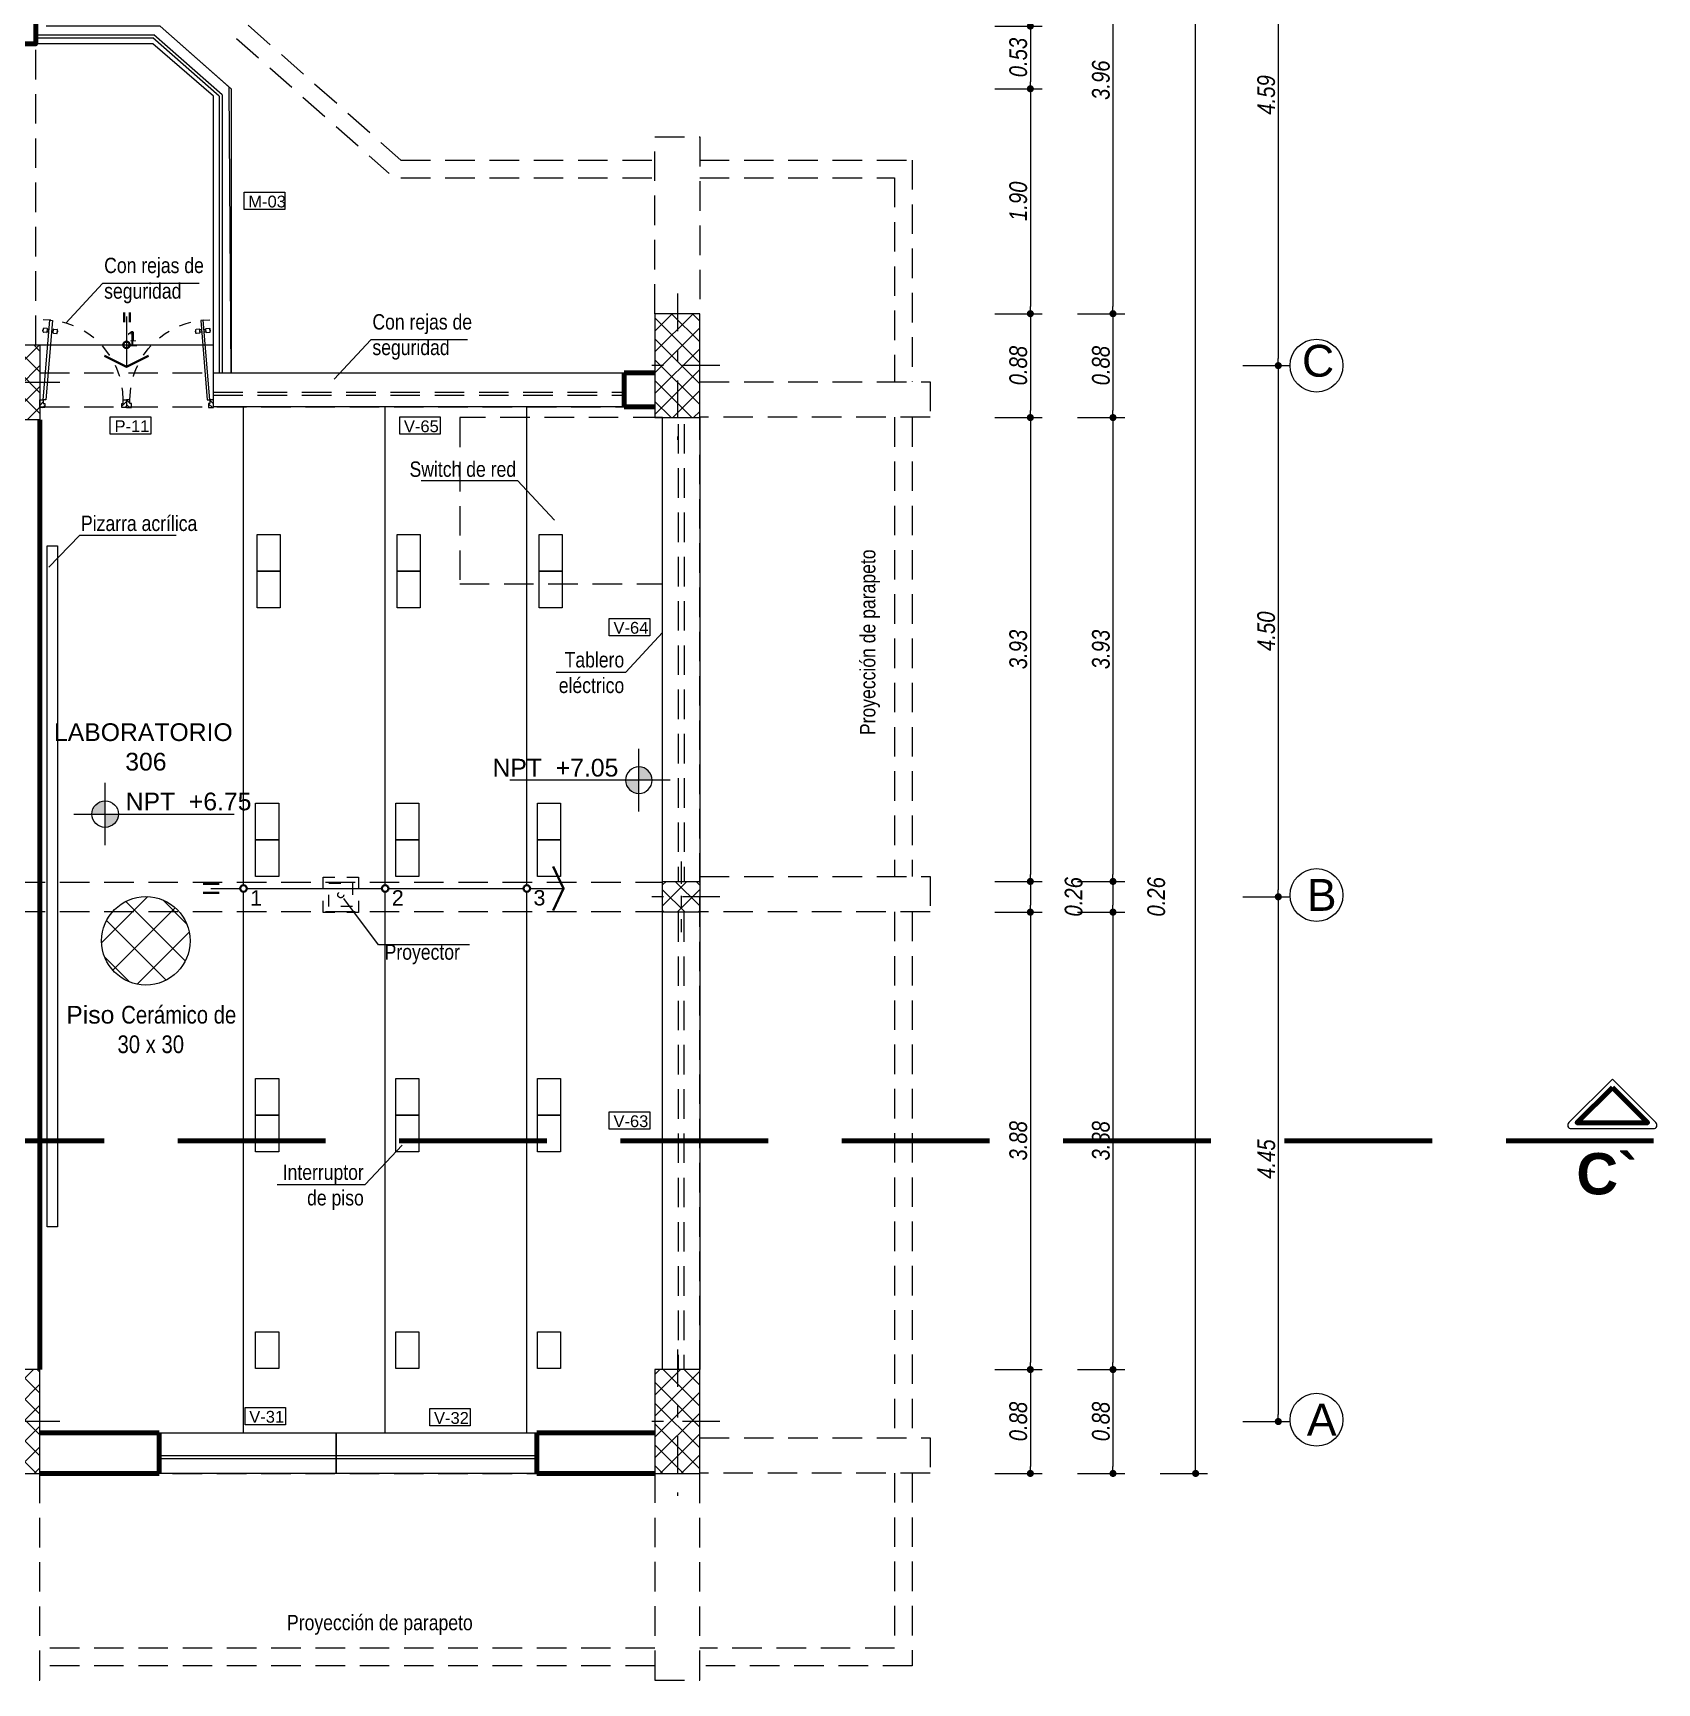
# Model space of a CAD drawing. Header units: inches. Extents: x 140 to 978, y -82 to 38.
# Drawn here: x 801.84 to 815.59, y -13.28 to 0.7 of the extents above; entities that cross this region are included whole.
import ezdxf

# ---------------------------------------------------------------- set-up
doc = ezdxf.new("R2010")
doc.units = ezdxf.units.IN
doc.header["$MEASUREMENT"] = 0
for name, pattern in [('DASHDOT2', [12.7, 6.35, -3.175, 0, -3.175]), ('DASHED', [0.75, 0.5, -0.25]), ('DASHED2', [0.375, 0.25, -0.125])]:
    doc.linetypes.add(name, pattern=pattern)
doc.layers.get('0').update_dxf_attribs({"lineweight": 0})
for name, color, linetype, lineweight in [('UNSAAC CUBIERTAS', 22, 'Continuous', 0), ('UNSAAC-COLUMNA', 24, 'Continuous', 0), ('UNSAAC-CORTE ESTRUCTURA', 7, 'Continuous', 70), ('UNSAAC-CORTE MURO', 42, 'Continuous', 35), ('UNSAAC-COTA', 48, 'Continuous', 0), ('UNSAAC-EJE COLUMNA', 22, 'DASHDOT2', 0), ('UNSAAC-FACHADA(2DO PLANO)', 7, 'Continuous', 30), ('UNSAAC-LINEA DE CORTE', 7, 'Continuous', 70), ('UNSAAC-LLAMADOS', 88, 'Continuous', 0), ('UNSAAC-MUEBLE', 254, 'Continuous', 0), ('UNSAAC-MURETE', 146, 'Continuous', 20), ('UNSAAC-MUROS', 7, 'Continuous', 70), ('UNSAAC-PISOS', 253, 'Continuous', 0), ('UNSAAC-PROYECCIONES', 38, 'DASHED2', 0), ('UNSAAC-TEXTOS', 250, 'Continuous', 0), ('UNSAAC-TEXTURAS', 250, 'Continuous', 0), ('UNSAAC-VANOS', 24, 'Continuous', 0)]:
    doc.layers.add(name, color=color, linetype=linetype, lineweight=lineweight)
doc.styles.add('5mm', font='GOTHIC.TTF', dxfattribs={"height": 5})
doc.styles.add('narrow', font='')
doc.styles.get("Standard").update_dxf_attribs({"font": 'arial.ttf'})
doc.styles.get('narrow').set_extended_font_data('Arial Narrow', italic=True)
doc.dimstyles.new('1EN75', dxfattribs={"dimtxt": 0.15, "dimasz": 0.06, "dimexe": 0.1, "dimexo": 0.15, "dimgap": 0.025, "dimtad": 1, "dimzin": 1, "dimdsep": 46, "dimtxsty": 'narrow', "dimblk": 'DOT', "dimcen": 0.1, "dimclrd": 256, "dimclre": 256, "dimclrt": 256, "dimaunit": 1, "dimadec": 3, "dimazin": 0, "dimtfac": 1, "dimtmove": 2, "dimatfit": 3, "dimldrblk": 'ARCHTICK', "dimfxl": 0.3, "dimfxlon": 1, "dimtolj": 1, "dimtzin": 0, "dimlwd": 0, "dimlwe": 0, "dimarcsym": 0})

# ---------------------------------------------------------------- blocks, each defined once
blk = doc.blocks.new('c')
at = {"layer": 'UNSAAC-TEXTURAS'}
h = blk.add_hatch(dxfattribs=at)
h.set_pattern_fill('ANSI37', color=256)
h.set_pattern_definition([(45, (-855.58834, -178.38853), (-0.088388348, 0.088388348), []), (135, (-855.58834, -178.38853), (-0.088388348, -0.088388348), [])])
h.paths.add_polyline_path([(0.19, 0.635), (0, 0.635), (0, 0.316), (0.19, 0.316)])
h.paths.add_polyline_path([(0.19, 0.316), (0.38, 0.316), (0.38, 0.635), (0.19, 0.635)])
h.paths.add_polyline_path([(0.19, 0), (0.38, 0), (0.38, 0.316), (0.19, 0.316)])
h.paths.add_polyline_path([(0.19, 0.316), (0, 0.316), (0, 0), (0.19, 0)])
at = {"layer": 'UNSAAC-COLUMNA'}
blk.add_lwpolyline([(0, 0), (0, 0.635), (0.38, 0.635), (0.38, 0)], dxfattribs=at)
blk.add_lwpolyline([(0, 0.635), (0.38, 0.635), (0.38, 0), (0, 0)], close=True, dxfattribs=at)
at = {"layer": 'UNSAAC-EJE COLUMNA', "ltscale": 0.05}
for p, q in [((0.19, -0.172), (0.19, 0.805)), ((0.55, 0.316), (-0.17, 0.316))]:
    blk.add_line(p, q, dxfattribs=at)
blk = doc.blocks.new('cs1')
at = {"layer": 'UNSAAC-TEXTURAS'}
h = blk.add_hatch(dxfattribs=at)
h.set_pattern_fill('ANSI37', color=256)
h.paths.add_polyline_path([(850.008, 169.826), (850.198, 169.826), (850.198, 170.266), (850.008, 170.266)])
h.paths.add_polyline_path([(850.198, 169.826), (850.388, 169.826), (850.388, 170.266), (850.198, 170.266)])
h.paths.add_polyline_path([(850.388, 169.826), (850.198, 169.826), (850.198, 169.386), (850.388, 169.386)])
h.paths.add_polyline_path([(850.198, 169.826), (850.008, 169.826), (850.008, 169.386), (850.198, 169.386)])
at = {"layer": 'UNSAAC-COLUMNA'}
blk.add_lwpolyline([(850.388, 169.386), (850.388, 170.266), (850.008, 170.266), (850.008, 169.386)], close=True, dxfattribs=at)
at = {"layer": 'UNSAAC-EJE COLUMNA', "ltscale": 0.05}
for p, q in [((850.198, 170.436), (850.198, 169.196)), ((850.558, 169.826), (849.828, 169.826))]:
    blk.add_line(p, q, dxfattribs=at)
blk = doc.blocks.new('A$C38507331')
at = {"layer": 'UNSAAC-TEXTURAS'}
h = blk.add_hatch(dxfattribs=at)
h.set_pattern_fill('ANSI37', color=256)
h.set_pattern_definition([(45, (-876.4693, -168.6399), (-0.088388348, 0.088388348), []), (135, (-876.4693, -168.6399), (-0.088388348, -0.088388348), [])])
h.paths.add_polyline_path([(7.292, 5.631), (7.292, 5.761), (7.134, 5.761), (7.134, 5.631)])
h.paths.add_polyline_path([(7.449, 5.631), (7.449, 5.761), (7.292, 5.761), (7.292, 5.631)])
h.paths.add_polyline_path([(7.292, 5.631), (7.292, 5.501), (7.449, 5.501), (7.449, 5.631)])
h.paths.add_polyline_path([(7.134, 5.501), (7.292, 5.501), (7.292, 5.631), (7.134, 5.631)])
at = {"layer": 'UNSAAC-COLUMNA'}
blk.add_lwpolyline([(7.449, 5.501), (7.134, 5.501), (7.134, 5.761), (7.449, 5.761)], close=True, dxfattribs=at)
blk.add_lwpolyline([(7.449, 5.501), (7.134, 5.501), (7.134, 5.761), (7.449, 5.761)], close=True, dxfattribs=at)
at = {"layer": 'UNSAAC-EJE COLUMNA', "ltscale": 0.03}
blk.add_line((7.292, 5.931), (7.292, 5.331), dxfattribs=at)
at = {"layer": 'UNSAAC-EJE COLUMNA', "ltscale": 0.05}
blk.add_line((7.619, 5.631), (6.964, 5.631), dxfattribs=at)
at = {"layer": 'UNSAAC-PROYECCIONES'}
for p, q in [((1.824, 10.306), (1.824, 14.526)), ((3.624, 13.015), (4.918, 11.872)), ((3.525, 12.903), (4.819, 11.759)), ((1.859, 10.071), (7.069, 10.071)), ((1.859, 9.782), (7.069, 9.782)), ((1.859, 9.671), (1.859, 1.626)), ((7.134, 1.626), (7.134, 9.691)), ((7.449, 1.626), (7.449, 9.691)), ((-26.096, 5.756), (7.134, 5.756)), ((-26.096, 5.506), (7.134, 5.506)), ((1.859, 1.091), (7.069, 1.091)), ((1.859, 0.746), (7.069, 0.746))]:
    blk.add_line(p, q, dxfattribs=at)
for points in [[(7.069, 10.571), (7.069, 12.068), (7.449, 12.068), (7.449, 10.571)], [(4.918, 11.872), (7.069, 11.872)], [(7.449, 11.872), (9.249, 11.872), (9.249, 9.994)], [(4.918, 11.722), (7.069, 11.722)], [(7.449, 11.722), (9.099, 11.722), (9.099, 9.994)], [(7.449, 9.994), (9.399, 9.994), (9.399, 9.694), (7.449, 9.694)], [(9.099, 9.694), (9.099, 5.804)], [(9.249, 9.694), (9.249, 5.804)], [(7.449, 5.804), (9.399, 5.804), (9.399, 5.504), (7.449, 5.504)], [(9.099, 5.504), (9.099, 1.049)], [(9.249, 5.504), (9.249, 1.049)], [(7.449, 1.049), (9.399, 1.049), (9.399, 0.749), (7.449, 0.749)], [(1.479, 0.746), (1.479, -1.005), (1.859, -1.005), (1.859, 0.746)], [(7.069, 0.746), (7.069, -1.005), (7.449, -1.005), (7.449, 0.746)], [(9.249, 0.749), (9.249, -0.884), (7.449, -0.884)], [(9.099, 0.749), (9.099, -0.734), (7.449, -0.734)], [(7.069, -0.734), (1.859, -0.734)], [(7.069, -0.884), (1.859, -0.884)]]:
    blk.add_lwpolyline(points, dxfattribs=at)
at = {"layer": 'UNSAAC-TEXTURAS'}
for name, p in [('cs1', (-842.939, -159.695)), ('c', (1.479, 9.671)), ('cs1', (-848.529, -168.64)), ('cs1', (-842.939, -168.64))]:
    blk.add_blockref(name, p, dxfattribs=at)
blk = doc.blocks.new('PRTX80')
at = {"layer": 'UNSAAC-TEXTOS'}
h = blk.add_hatch(dxfattribs=at)
h.set_pattern_fill('ANSI31', color=256, scale=0.01, style=0)
h.set_pattern_definition([(45, (-1.629623, -4.234902), (-0.02245064, 0.02245064), [])])
h.paths.add_polyline_path([(-0.755, 0.036), (-0.8, 0.036), (-0.8, -0.036), (-0.769, -0.036), (-0.769, 0), (-0.755, 0)])
h.paths.add_polyline_path([(0, 0.036), (-0.045, 0.036), (-0.045, 0), (-0.032, 0), (-0.032, -0.036), (0, -0.036)])
at = {"layer": 'UNSAAC-PROYECCIONES', "ltscale": 0.15}
blk.add_arc((-0.032, -0.036), 0.737, 180, 270, dxfattribs=at)
at = {"layer": 'UNSAAC-TEXTOS'}
for p, q in [((-0.165, -0.662), (-0.166, -0.669)), ((-0.162, -0.67), (-0.166, -0.669)), ((-0.162, -0.662), (-0.165, -0.662)), ((-0.161, -0.651), (-0.163, -0.681)), ((-0.13, -0.688), (-0.16, -0.685)), ((-0.127, -0.65), (-0.157, -0.648)), ((-0.124, -0.658), (-0.126, -0.68)), ((-0.126, -0.68), (-0.126, -0.684)), ((-0.11, -0.682), (-0.126, -0.68)), ((-0.123, -0.654), (-0.124, -0.658)), ((-0.108, -0.659), (-0.124, -0.658)), ((-0.085, -0.684), (-0.07, -0.685)), ((-0.083, -0.661), (-0.068, -0.663)), ((-0.068, -0.663), (-0.07, -0.685)), ((-0.07, -0.685), (-0.07, -0.689)), ((-0.068, -0.659), (-0.068, -0.663)), ((-0.067, -0.693), (-0.037, -0.695)), ((-0.064, -0.655), (-0.034, -0.658)), ((-0.03, -0.662), (-0.033, -0.692)), ((-0.032, -0.681), (-0.028, -0.681)), ((-0.031, -0.673), (-0.028, -0.673)), ((-0.028, -0.673), (-0.028, -0.681))]:
    blk.add_line(p, q, dxfattribs=at)
for points in [[(-0.8, 0.036), (-0.755, 0.036), (-0.755, 0), (-0.769, 0), (-0.769, -0.036), (-0.8, -0.036), (-0.8, 0.036)], [(-0.045, 0.036), (0, 0.036), (0, -0.036), (-0.032, -0.036), (-0.032, 0), (-0.045, 0), (-0.045, 0.036)]]:
    blk.add_lwpolyline(points, dxfattribs=at)
blk.add_lwpolyline([(-0.056, -0.034), (-0.032, -0.036), (-0.093, -0.77), (-0.117, -0.768)], close=True, dxfattribs=at)
for centre, start, end in [((-0.16, -0.681), 175.2462, 265.2462), ((-0.157, -0.651), 85.2462, 175.2462), ((-0.13, -0.684), 265.2462, 355.2462), ((-0.127, -0.654), 355.2462, 85.2462), ((-0.067, -0.689), 175.2462, 265.2462), ((-0.064, -0.659), 85.2462, 175.2462), ((-0.037, -0.691), 265.2462, 355.2462), ((-0.034, -0.662), 355.2462, 85.2462)]:
    blk.add_arc(centre, 0.00375, start, end, dxfattribs=at)
blk = doc.blocks.new('A$C1DC20D96')
at = {"layer": 'UNSAAC-MUEBLE', "xscale": -1.167239801663273, "yscale": 1.167239801663273, "zscale": 1.167239801663273, "rotation": 180}
blk.add_blockref('PRTX80', (0, 0.034), dxfattribs=at)
blk = doc.blocks.new('_Dot')
at = {"color": 0, "linetype": 'ByBlock', "lineweight": -2}
blk.add_line((-0.5, 0), (-1, 0), dxfattribs=at)
at = {"color": 0, "linetype": 'ByBlock', "const_width": 0.5}
blk.add_lwpolyline([(-0.25, 0, 1), (0.25, 0, 1)], format="xyb", close=True, dxfattribs=at)
blk = doc.blocks.new('*D475')
at = {"layer": 'Defpoints', "color": 0, "transparency": 16777216}
for p in [(767.882, -3.534), (807.487, -13.301), (807.487, -15.701)]:
    blk.add_point(p, dxfattribs=at)
at = {"layer": 'UNSAAC-COTA', "lineweight": 0, "transparency": 16777216}
for p, q in [((767.882, -15.401), (767.882, -15.801)), ((807.487, -15.401), (807.487, -15.801)), ((767.942, -15.701), (807.427, -15.701))]:
    blk.add_line(p, q, dxfattribs=at)
at = {"layer": 'UNSAAC-COTA', "lineweight": 0, "transparency": 16777216, "xscale": 0.06, "yscale": 0.06, "zscale": 0.06, "rotation": 180}
blk.add_blockref('_Dot', (767.882, -15.701), dxfattribs=at)
at = {"layer": 'UNSAAC-COTA', "lineweight": 0, "transparency": 16777216, "xscale": 0.06, "yscale": 0.06, "zscale": 0.06}
blk.add_blockref('_Dot', (807.487, -15.701), dxfattribs=at)
at = {"layer": 'UNSAAC-COTA', "transparency": 16777216, "insert": (787.684, -15.599), "char_height": 0.15, "attachment_point": 5, "style": 'narrow'}
blk.add_mtext('\\A1;39.61', dxfattribs=at)
blk = doc.blocks.new('_ArchTick')
at = {"layer": 'UNSAAC-FACHADA(2DO PLANO)', "color": 0, "const_width": 0.15}
blk.add_lwpolyline([(-0.5, -0.5), (0.5, 0.5)], dxfattribs=at)
blk = doc.blocks.new('*D596')
at = {"layer": 'Defpoints', "color": 0, "transparency": 16777216}
for p in [(802.916, 0.76), (803.517, 0.229), (810.287, 0.229)]:
    blk.add_point(p, dxfattribs=at)
at = {"layer": 'UNSAAC-COTA', "lineweight": 0, "transparency": 16777216}
for p, q in [((809.987, 0.76), (810.387, 0.76)), ((810.287, 0.7), (810.287, 0.289)), ((809.987, 0.229), (810.387, 0.229))]:
    blk.add_line(p, q, dxfattribs=at)
at = {"layer": 'UNSAAC-COTA', "lineweight": 0, "transparency": 16777216, "xscale": 0.06, "yscale": 0.06, "zscale": 0.06}
for p, rotation in [((810.287, 0.76), 90), ((810.287, 0.229), 270)]:
    blk.add_blockref('_Dot', p, dxfattribs=dict(at, rotation=rotation))
at = {"layer": 'UNSAAC-COTA', "transparency": 16777216, "insert": (810.185, 0.494), "char_height": 0.15, "attachment_point": 5, "rotation": 90, "style": 'narrow'}
blk.add_mtext('\\A1;0.53', dxfattribs=at)
blk = doc.blocks.new('*D597')
at = {"layer": 'Defpoints', "color": 0, "transparency": 16777216}
for p in [(803.517, 0.229), (807.487, -1.676), (810.287, -1.676)]:
    blk.add_point(p, dxfattribs=at)
at = {"layer": 'UNSAAC-COTA', "lineweight": 0, "transparency": 16777216}
for p, q in [((809.987, 0.229), (810.387, 0.229)), ((810.287, 0.169), (810.287, -1.616)), ((809.987, -1.676), (810.387, -1.676))]:
    blk.add_line(p, q, dxfattribs=at)
at = {"layer": 'UNSAAC-COTA', "lineweight": 0, "transparency": 16777216, "xscale": 0.06, "yscale": 0.06, "zscale": 0.06}
for p, rotation in [((810.287, 0.229), 90), ((810.287, -1.676), 270)]:
    blk.add_blockref('_Dot', p, dxfattribs=dict(at, rotation=rotation))
at = {"layer": 'UNSAAC-COTA', "transparency": 16777216, "insert": (810.185, -0.724), "char_height": 0.15, "attachment_point": 5, "rotation": 90, "style": 'narrow'}
blk.add_mtext('\\A1;1.90', dxfattribs=at)
blk = doc.blocks.new('*D598')
at = {"layer": 'Defpoints', "color": 0, "transparency": 16777216}
for p in [(807.487, -1.676), (807.487, -2.556), (810.287, -2.556)]:
    blk.add_point(p, dxfattribs=at)
at = {"layer": 'UNSAAC-COTA', "lineweight": 0, "transparency": 16777216}
for p, q in [((809.987, -1.676), (810.387, -1.676)), ((810.287, -1.736), (810.287, -2.496)), ((809.987, -2.556), (810.387, -2.556))]:
    blk.add_line(p, q, dxfattribs=at)
at = {"layer": 'UNSAAC-COTA', "lineweight": 0, "transparency": 16777216, "xscale": 0.06, "yscale": 0.06, "zscale": 0.06}
for p, rotation in [((810.287, -1.676), 90), ((810.287, -2.556), 270)]:
    blk.add_blockref('_Dot', p, dxfattribs=dict(at, rotation=rotation))
at = {"layer": 'UNSAAC-COTA', "transparency": 16777216, "insert": (810.185, -2.116), "char_height": 0.15, "attachment_point": 5, "rotation": 90, "style": 'narrow'}
blk.add_mtext('\\A1;0.88', dxfattribs=at)
blk = doc.blocks.new('*D599')
at = {"layer": 'Defpoints', "color": 0, "transparency": 16777216}
for p in [(807.487, -2.556), (807.487, -6.486), (810.287, -6.486)]:
    blk.add_point(p, dxfattribs=at)
at = {"layer": 'UNSAAC-COTA', "lineweight": 0, "transparency": 16777216}
for p, q in [((809.987, -2.556), (810.387, -2.556)), ((810.287, -2.616), (810.287, -6.426)), ((809.987, -6.486), (810.387, -6.486))]:
    blk.add_line(p, q, dxfattribs=at)
at = {"layer": 'UNSAAC-COTA', "lineweight": 0, "transparency": 16777216, "xscale": 0.06, "yscale": 0.06, "zscale": 0.06}
for p, rotation in [((810.287, -2.556), 90), ((810.287, -6.486), 270)]:
    blk.add_blockref('_Dot', p, dxfattribs=dict(at, rotation=rotation))
at = {"layer": 'UNSAAC-COTA', "transparency": 16777216, "insert": (810.185, -4.521), "char_height": 0.15, "attachment_point": 5, "rotation": 90, "style": 'narrow'}
blk.add_mtext('\\A1;3.93', dxfattribs=at)
blk = doc.blocks.new('*D600')
at = {"layer": 'Defpoints', "color": 0, "transparency": 16777216}
for p in [(807.487, -6.486), (807.487, -6.746), (810.287, -6.746)]:
    blk.add_point(p, dxfattribs=at)
at = {"layer": 'UNSAAC-COTA', "lineweight": 0, "transparency": 16777216}
for p, q in [((809.987, -6.486), (810.387, -6.486)), ((810.287, -6.546), (810.287, -6.686)), ((809.987, -6.746), (810.387, -6.746))]:
    blk.add_line(p, q, dxfattribs=at)
at = {"layer": 'UNSAAC-COTA', "lineweight": 0, "transparency": 16777216, "xscale": 0.06, "yscale": 0.06, "zscale": 0.06}
for p, rotation in [((810.287, -6.486), 90), ((810.287, -6.746), 270)]:
    blk.add_blockref('_Dot', p, dxfattribs=dict(at, rotation=rotation))
at = {"layer": 'UNSAAC-COTA', "transparency": 16777216, "insert": (810.654, -6.616), "char_height": 0.15, "attachment_point": 5, "rotation": 90, "style": 'narrow'}
blk.add_mtext('\\A1;0.26', dxfattribs=at)
blk = doc.blocks.new('*D601')
at = {"layer": 'Defpoints', "color": 0, "transparency": 16777216}
for p in [(807.487, -6.746), (807.487, -10.621), (810.287, -10.621)]:
    blk.add_point(p, dxfattribs=at)
at = {"layer": 'UNSAAC-COTA', "lineweight": 0, "transparency": 16777216}
for p, q in [((809.987, -6.746), (810.387, -6.746)), ((810.287, -6.806), (810.287, -10.561)), ((809.987, -10.621), (810.387, -10.621))]:
    blk.add_line(p, q, dxfattribs=at)
at = {"layer": 'UNSAAC-COTA', "lineweight": 0, "transparency": 16777216, "xscale": 0.06, "yscale": 0.06, "zscale": 0.06}
for p, rotation in [((810.287, -6.746), 90), ((810.287, -10.621), 270)]:
    blk.add_blockref('_Dot', p, dxfattribs=dict(at, rotation=rotation))
at = {"layer": 'UNSAAC-COTA', "transparency": 16777216, "insert": (810.185, -8.683), "char_height": 0.15, "attachment_point": 5, "rotation": 90, "style": 'narrow'}
blk.add_mtext('\\A1;3.88', dxfattribs=at)
blk = doc.blocks.new('*D602')
at = {"layer": 'Defpoints', "color": 0, "transparency": 16777216}
for p in [(807.487, -10.621), (807.487, -11.501), (810.287, -11.501)]:
    blk.add_point(p, dxfattribs=at)
at = {"layer": 'UNSAAC-COTA', "lineweight": 0, "transparency": 16777216}
for p, q in [((809.987, -10.621), (810.387, -10.621)), ((810.287, -10.681), (810.287, -11.441)), ((809.987, -11.501), (810.387, -11.501))]:
    blk.add_line(p, q, dxfattribs=at)
at = {"layer": 'UNSAAC-COTA', "lineweight": 0, "transparency": 16777216, "xscale": 0.06, "yscale": 0.06, "zscale": 0.06}
for p, rotation in [((810.287, -10.621), 90), ((810.287, -11.501), 270)]:
    blk.add_blockref('_Dot', p, dxfattribs=dict(at, rotation=rotation))
at = {"layer": 'UNSAAC-COTA', "transparency": 16777216, "insert": (810.185, -11.061), "char_height": 0.15, "attachment_point": 5, "rotation": 90, "style": 'narrow'}
blk.add_mtext('\\A1;0.88', dxfattribs=at)
blk = doc.blocks.new('*D607')
at = {"layer": 'Defpoints', "color": 0, "transparency": 16777216}
for p in [(802.023, 2.279), (807.487, -1.676), (810.987, -1.676)]:
    blk.add_point(p, dxfattribs=at)
at = {"layer": 'UNSAAC-COTA', "lineweight": 0, "transparency": 16777216}
for p, q in [((810.687, 2.279), (811.087, 2.279)), ((810.987, 2.219), (810.987, -1.616)), ((810.687, -1.676), (811.087, -1.676))]:
    blk.add_line(p, q, dxfattribs=at)
at = {"layer": 'UNSAAC-COTA', "lineweight": 0, "transparency": 16777216, "xscale": 0.06, "yscale": 0.06, "zscale": 0.06}
for p, rotation in [((810.987, 2.279), 90), ((810.987, -1.676), 270)]:
    blk.add_blockref('_Dot', p, dxfattribs=dict(at, rotation=rotation))
at = {"layer": 'UNSAAC-COTA', "transparency": 16777216, "insert": (810.885, 0.302), "char_height": 0.15, "attachment_point": 5, "rotation": 90, "style": 'narrow'}
blk.add_mtext('\\A1;3.96', dxfattribs=at)
blk = doc.blocks.new('*D608')
at = {"layer": 'Defpoints', "color": 0, "transparency": 16777216}
for p in [(807.487, -1.676), (807.487, -2.556), (810.987, -2.556)]:
    blk.add_point(p, dxfattribs=at)
at = {"layer": 'UNSAAC-COTA', "lineweight": 0, "transparency": 16777216}
for p, q in [((810.687, -1.676), (811.087, -1.676)), ((810.987, -1.736), (810.987, -2.496)), ((810.687, -2.556), (811.087, -2.556))]:
    blk.add_line(p, q, dxfattribs=at)
at = {"layer": 'UNSAAC-COTA', "lineweight": 0, "transparency": 16777216, "xscale": 0.06, "yscale": 0.06, "zscale": 0.06}
for p, rotation in [((810.987, -1.676), 90), ((810.987, -2.556), 270)]:
    blk.add_blockref('_Dot', p, dxfattribs=dict(at, rotation=rotation))
at = {"layer": 'UNSAAC-COTA', "transparency": 16777216, "insert": (810.885, -2.116), "char_height": 0.15, "attachment_point": 5, "rotation": 90, "style": 'narrow'}
blk.add_mtext('\\A1;0.88', dxfattribs=at)
blk = doc.blocks.new('*D609')
at = {"layer": 'Defpoints', "color": 0, "transparency": 16777216}
for p in [(807.487, -2.556), (807.487, -6.486), (810.987, -6.486)]:
    blk.add_point(p, dxfattribs=at)
at = {"layer": 'UNSAAC-COTA', "lineweight": 0, "transparency": 16777216}
for p, q in [((810.687, -2.556), (811.087, -2.556)), ((810.987, -2.616), (810.987, -6.426)), ((810.687, -6.486), (811.087, -6.486))]:
    blk.add_line(p, q, dxfattribs=at)
at = {"layer": 'UNSAAC-COTA', "lineweight": 0, "transparency": 16777216, "xscale": 0.06, "yscale": 0.06, "zscale": 0.06}
for p, rotation in [((810.987, -2.556), 90), ((810.987, -6.486), 270)]:
    blk.add_blockref('_Dot', p, dxfattribs=dict(at, rotation=rotation))
at = {"layer": 'UNSAAC-COTA', "transparency": 16777216, "insert": (810.885, -4.521), "char_height": 0.15, "attachment_point": 5, "rotation": 90, "style": 'narrow'}
blk.add_mtext('\\A1;3.93', dxfattribs=at)
blk = doc.blocks.new('*D610')
at = {"layer": 'Defpoints', "color": 0, "transparency": 16777216}
for p in [(807.487, -6.486), (807.487, -6.746), (810.987, -6.746)]:
    blk.add_point(p, dxfattribs=at)
at = {"layer": 'UNSAAC-COTA', "lineweight": 0, "transparency": 16777216}
for p, q in [((810.687, -6.486), (811.087, -6.486)), ((810.987, -6.546), (810.987, -6.686)), ((810.687, -6.746), (811.087, -6.746))]:
    blk.add_line(p, q, dxfattribs=at)
at = {"layer": 'UNSAAC-COTA', "lineweight": 0, "transparency": 16777216, "xscale": 0.06, "yscale": 0.06, "zscale": 0.06}
for p, rotation in [((810.987, -6.486), 90), ((810.987, -6.746), 270)]:
    blk.add_blockref('_Dot', p, dxfattribs=dict(at, rotation=rotation))
at = {"layer": 'UNSAAC-COTA', "transparency": 16777216, "insert": (811.354, -6.616), "char_height": 0.15, "attachment_point": 5, "rotation": 90, "style": 'narrow'}
blk.add_mtext('\\A1;0.26', dxfattribs=at)
blk = doc.blocks.new('*D611')
at = {"layer": 'Defpoints', "color": 0, "transparency": 16777216}
for p in [(807.487, -6.746), (807.487, -10.621), (810.987, -10.621)]:
    blk.add_point(p, dxfattribs=at)
at = {"layer": 'UNSAAC-COTA', "lineweight": 0, "transparency": 16777216}
for p, q in [((810.687, -6.746), (811.087, -6.746)), ((810.987, -6.806), (810.987, -10.561)), ((810.687, -10.621), (811.087, -10.621))]:
    blk.add_line(p, q, dxfattribs=at)
at = {"layer": 'UNSAAC-COTA', "lineweight": 0, "transparency": 16777216, "xscale": 0.06, "yscale": 0.06, "zscale": 0.06}
for p, rotation in [((810.987, -6.746), 90), ((810.987, -10.621), 270)]:
    blk.add_blockref('_Dot', p, dxfattribs=dict(at, rotation=rotation))
at = {"layer": 'UNSAAC-COTA', "transparency": 16777216, "insert": (810.885, -8.683), "char_height": 0.15, "attachment_point": 5, "rotation": 90, "style": 'narrow'}
blk.add_mtext('\\A1;3.88', dxfattribs=at)
blk = doc.blocks.new('*D580')
at = {"layer": 'Defpoints', "color": 0, "transparency": 16777216}
for p in [(807.487, -10.621), (807.487, -11.501), (810.987, -11.501)]:
    blk.add_point(p, dxfattribs=at)
at = {"layer": 'UNSAAC-COTA', "lineweight": 0, "transparency": 16777216}
for p, q in [((810.687, -10.621), (811.087, -10.621)), ((810.987, -10.681), (810.987, -11.441)), ((810.687, -11.501), (811.087, -11.501))]:
    blk.add_line(p, q, dxfattribs=at)
at = {"layer": 'UNSAAC-COTA', "lineweight": 0, "transparency": 16777216, "xscale": 0.06, "yscale": 0.06, "zscale": 0.06}
for p, rotation in [((810.987, -10.621), 90), ((810.987, -11.501), 270)]:
    blk.add_blockref('_Dot', p, dxfattribs=dict(at, rotation=rotation))
at = {"layer": 'UNSAAC-COTA', "transparency": 16777216, "insert": (810.885, -11.061), "char_height": 0.15, "attachment_point": 5, "rotation": 90, "style": 'narrow'}
blk.add_mtext('\\A1;0.88', dxfattribs=at)
blk = doc.blocks.new('*D581')
at = {"layer": 'Defpoints', "color": 0, "transparency": 16777216}
for p in [(807.487, 22.469), (811.687, 22.469), (807.487, -11.501)]:
    blk.add_point(p, dxfattribs=at)
at = {"layer": 'UNSAAC-COTA', "lineweight": 0, "transparency": 16777216}
for p, q in [((811.387, 22.469), (811.787, 22.469)), ((811.687, -11.441), (811.687, 22.409)), ((811.387, -11.501), (811.787, -11.501))]:
    blk.add_line(p, q, dxfattribs=at)
at = {"layer": 'UNSAAC-COTA', "lineweight": 0, "transparency": 16777216, "xscale": 0.06, "yscale": 0.06, "zscale": 0.06}
for p, rotation in [((811.687, 22.469), 90), ((811.687, -11.501), 270)]:
    blk.add_blockref('_Dot', p, dxfattribs=dict(at, rotation=rotation))
at = {"layer": 'UNSAAC-COTA', "transparency": 16777216, "insert": (811.585, 5.484), "char_height": 0.15, "attachment_point": 5, "rotation": 90, "style": 'narrow'}
blk.add_mtext('\\A1;33.97', dxfattribs=at)
blk = doc.blocks.new('*D617')
at = {"layer": 'Defpoints', "color": 0, "transparency": 16777216}
for p in [(802.196, 2.469), (807.657, -2.116), (812.387, -2.116)]:
    blk.add_point(p, dxfattribs=at)
at = {"layer": 'UNSAAC-COTA', "lineweight": 0, "transparency": 16777216}
for p, q in [((812.087, 2.469), (812.487, 2.469)), ((812.387, 2.409), (812.387, -2.056)), ((812.087, -2.116), (812.487, -2.116))]:
    blk.add_line(p, q, dxfattribs=at)
at = {"layer": 'UNSAAC-COTA', "lineweight": 0, "transparency": 16777216, "xscale": 0.06, "yscale": 0.06, "zscale": 0.06}
for p, rotation in [((812.387, 2.469), 90), ((812.387, -2.116), 270)]:
    blk.add_blockref('_Dot', p, dxfattribs=dict(at, rotation=rotation))
at = {"layer": 'UNSAAC-COTA', "transparency": 16777216, "insert": (812.285, 0.177), "char_height": 0.15, "attachment_point": 5, "rotation": 90, "style": 'narrow'}
blk.add_mtext('\\A1;4.59', dxfattribs=at)
blk = doc.blocks.new('*D618')
at = {"layer": 'Defpoints', "color": 0, "transparency": 16777216}
for p in [(807.657, -2.116), (807.657, -6.616), (812.387, -6.616)]:
    blk.add_point(p, dxfattribs=at)
at = {"layer": 'UNSAAC-COTA', "lineweight": 0, "transparency": 16777216}
for p, q in [((812.087, -2.116), (812.487, -2.116)), ((812.387, -2.176), (812.387, -6.556)), ((812.087, -6.616), (812.487, -6.616))]:
    blk.add_line(p, q, dxfattribs=at)
at = {"layer": 'UNSAAC-COTA', "lineweight": 0, "transparency": 16777216, "xscale": 0.06, "yscale": 0.06, "zscale": 0.06}
for p, rotation in [((812.387, -2.116), 90), ((812.387, -6.616), 270)]:
    blk.add_blockref('_Dot', p, dxfattribs=dict(at, rotation=rotation))
at = {"layer": 'UNSAAC-COTA', "transparency": 16777216, "insert": (812.285, -4.366), "char_height": 0.15, "attachment_point": 5, "rotation": 90, "style": 'narrow'}
blk.add_mtext('\\A1;4.50', dxfattribs=at)
blk = doc.blocks.new('*D619')
at = {"layer": 'Defpoints', "color": 0, "transparency": 16777216}
for p in [(807.657, -6.616), (807.657, -11.061), (812.387, -11.061)]:
    blk.add_point(p, dxfattribs=at)
at = {"layer": 'UNSAAC-COTA', "lineweight": 0, "transparency": 16777216}
for p, q in [((812.087, -6.616), (812.487, -6.616)), ((812.387, -6.676), (812.387, -11.001)), ((812.087, -11.061), (812.487, -11.061))]:
    blk.add_line(p, q, dxfattribs=at)
at = {"layer": 'UNSAAC-COTA', "lineweight": 0, "transparency": 16777216, "xscale": 0.06, "yscale": 0.06, "zscale": 0.06}
for p, rotation in [((812.387, -6.616), 90), ((812.387, -11.061), 270)]:
    blk.add_blockref('_Dot', p, dxfattribs=dict(at, rotation=rotation))
at = {"layer": 'UNSAAC-COTA', "transparency": 16777216, "insert": (812.286, -8.838), "char_height": 0.15, "attachment_point": 5, "rotation": 90, "style": 'narrow'}
blk.add_mtext('\\A1;4.45', dxfattribs=at)
blk = doc.blocks.new('npt')
at = {"layer": 'UNSAAC-TEXTOS'}
h = blk.add_hatch(color=0, dxfattribs=at)
h.dxf.hatch_style = 1
h.paths.add_polyline_path([(0.0522, 0), (0, 0), (0, -0.0522, 0.414214)])
h.paths.add_polyline_path([(0, 0.0522, 0.414214), (-0.0522, 0), (0, 0)])
at = {"layer": 'UNSAAC-TEXTOS', "color": 0}
for p, q in [((0, -0.1228), (0, 0.1228)), ((-0.1228, 0), (0.507, 0))]:
    blk.add_line(p, q, dxfattribs=at)
blk.add_circle((0, 0), 0.0522, dxfattribs=at)
blk = doc.blocks.new('cañon planta')
at = {"layer": 'UNSAAC-MUEBLE', "linetype": 'DASHED', "ltscale": 0.09}
blk.add_lwpolyline([(750.392, 72.439), (750.692, 72.439), (750.692, 72.139), (750.392, 72.139), (750.392, 72.439)], dxfattribs=at)
blk.add_lwpolyline([(750.442, 72.389), (750.642, 72.389), (750.642, 72.189), (750.442, 72.189)], close=True, dxfattribs=at)
blk.add_circle((750.542, 72.289), 0.025, dxfattribs=at)

msp = doc.modelspace()

# ---------------------------------------------------------------- hatches: boundary and pattern name
at = {"layer": 'UNSAAC-TEXTOS'}
h = msp.add_hatch(dxfattribs=at)
h.set_pattern_fill('_USER', color=256, scale=0.23019, angle=45, style=0, double=1, pattern_type=0)
h.set_pattern_definition([(45, (737.42808, -93.8101), (-0.16276894, 0.16276894), []), (135, (737.42808, -93.8101), (-0.16276894, -0.16276894), [])])
edge = h.paths.add_edge_path()
edge.add_arc((802.795, -6.989), 0.375, 0, 360)

# ---------------------------------------------------------------- linework, layer by layer
at = {"layer": 'UNSAAC CUBIERTAS', "ltscale": 1.75}
msp.add_lwpolyline([(815.586, -8.529), (815.217, -8.16), (814.847, -8.529, 0.668179), (814.868, -8.58), (815.565, -8.58, 0.668179)], format="xyb", close=True, dxfattribs=at)
at = {"layer": 'UNSAAC-CORTE ESTRUCTURA', "ltscale": 2.5}
msp.add_lwpolyline([(815.217, -8.23), (814.917, -8.53), (815.517, -8.53)], close=True, dxfattribs=at)
at = {"layer": 'UNSAAC-CORTE MURO'}
for p, q in [((802.61, -1.665), (802.61, -1.747)), ((802.658, -1.665), (802.658, -1.747))]:
    msp.add_line(p, q, dxfattribs=at)
at = {"layer": 'UNSAAC-CORTE MURO', "ltscale": 0.03}
for p, q in [((803.281, -6.506), (803.415, -6.506)), ((803.281, -6.582), (803.415, -6.582))]:
    msp.add_line(p, q, dxfattribs=at)
at = {"layer": 'UNSAAC-CORTE MURO'}
for points in [[(802.817, -2.034), (802.632, -2.125), (802.446, -2.034)], [(806.244, -6.36), (806.334, -6.546), (806.244, -6.731)]]:
    msp.add_lwpolyline(points, dxfattribs=at)
for centre in [(802.632, -1.941), (803.622, -6.546), (804.822, -6.546), (806.022, -6.546)]:
    msp.add_circle(centre, 0.0278, dxfattribs=at)
at = {"layer": 'UNSAAC-LINEA DE CORTE', "linetype": 'DASHED', "ltscale": 2.5}
msp.add_line((756.191, -8.683), (815.594, -8.683), dxfattribs=at)
at = {"layer": 'UNSAAC-LLAMADOS', "ltscale": 2.5}
for points in [[(803.248, -1.419), (802.429, -1.419), (802.117, -1.755)], [(805.52, -1.897), (804.702, -1.897), (804.389, -2.232)], [(805.126, -3.089), (805.944, -3.089), (806.256, -3.424)], [(803.052, -3.555), (802.233, -3.555), (801.973, -3.824)], [(806.271, -4.714), (806.86, -4.714), (807.172, -4.378)], [(803.908, -9.054), (804.653, -9.054), (804.966, -8.719)]]:
    msp.add_lwpolyline(points, dxfattribs=at)
at = {"layer": 'UNSAAC-LLAMADOS'}
msp.add_lwpolyline([(805.536, -7.023), (804.766, -7.023), (804.471, -6.631)], dxfattribs=at)
at = {"layer": 'UNSAAC-MUEBLE'}
for points in [[(803.737, -3.548), (803.932, -3.548), (803.932, -3.858), (803.737, -3.858)], [(804.924, -3.548), (805.119, -3.548), (805.119, -3.858), (804.924, -3.858)], [(806.126, -3.548), (806.321, -3.548), (806.321, -3.858), (806.126, -3.858)], [(803.737, -3.858), (803.932, -3.858), (803.932, -4.169), (803.737, -4.169)], [(804.924, -3.858), (805.119, -3.858), (805.119, -4.169), (804.924, -4.169)], [(806.126, -3.858), (806.321, -3.858), (806.321, -4.169), (806.126, -4.169)], [(803.724, -5.823), (803.92, -5.823), (803.92, -6.134), (803.724, -6.134)], [(804.912, -5.823), (805.107, -5.823), (805.107, -6.134), (804.912, -6.134)], [(806.113, -5.823), (806.308, -5.823), (806.308, -6.134), (806.113, -6.134)], [(803.724, -6.134), (803.92, -6.134), (803.92, -6.444), (803.724, -6.444)], [(804.912, -6.134), (805.107, -6.134), (805.107, -6.444), (804.912, -6.444)], [(806.113, -6.134), (806.308, -6.134), (806.308, -6.444), (806.113, -6.444)], [(803.724, -8.156), (803.92, -8.156), (803.92, -8.467), (803.724, -8.467)], [(804.912, -8.156), (805.107, -8.156), (805.107, -8.467), (804.912, -8.467)], [(806.113, -8.156), (806.308, -8.156), (806.308, -8.467), (806.113, -8.467)], [(803.724, -8.467), (803.92, -8.467), (803.92, -8.777), (803.724, -8.777)], [(804.912, -8.467), (805.107, -8.467), (805.107, -8.777), (804.912, -8.777)], [(806.113, -8.467), (806.308, -8.467), (806.308, -8.777), (806.113, -8.777)], [(803.724, -10.3), (803.92, -10.3), (803.92, -10.611), (803.724, -10.611)], [(804.912, -10.3), (805.107, -10.3), (805.107, -10.611), (804.912, -10.611)], [(806.113, -10.3), (806.308, -10.3), (806.308, -10.611), (806.113, -10.611)]]:
    msp.add_lwpolyline(points, close=True, dxfattribs=at)
at = {"layer": 'UNSAAC-MUEBLE', "ltscale": 2.5}
msp.add_lwpolyline([(801.96, -3.644), (802.048, -3.644), (802.048, -9.411), (801.96, -9.411)], close=True, dxfattribs=at)
at = {"layer": 'UNSAAC-MURETE'}
for p, q in [((801.862, 0.609), (801.862, 0.759)), ((802.916, 0.76), (803.517, 0.229)), ((802.854, 0.61), (801.862, 0.609)), ((801.862, 0.609), (801.862, 0.609)), ((803.367, 0.167), (802.854, 0.61)), ((803.367, -2.176), (803.367, 0.167)), ((803.517, 0.229), (803.517, -2.176)), ((807.172, -6.486), (807.172, -2.556)), ((807.487, -2.556), (807.487, -6.486)), ((807.172, -10.621), (807.172, -6.746)), ((807.487, -6.746), (807.487, -10.621))]:
    msp.add_line(p, q, dxfattribs=at)
for points in [[(803.367, -2.176), (806.847, -2.176), (806.847, -2.465), (803.367, -2.465)], [(802.907, -11.156), (804.407, -11.156), (804.407, -11.501), (802.907, -11.501)], [(804.407, -11.156), (806.107, -11.156), (806.107, -11.501), (804.407, -11.501)]]:
    msp.add_lwpolyline(points, close=True, dxfattribs=at)
at = {"layer": 'UNSAAC-MUROS'}
for p, q in [((806.847, -2.176), (807.107, -2.176)), ((806.847, -2.465), (806.847, -2.176)), ((807.107, -2.465), (806.847, -2.465)), ((801.897, -10.621), (801.897, -2.576)), ((801.897, -11.156), (802.907, -11.156)), ((802.907, -11.156), (802.907, -11.501)), ((806.107, -11.156), (807.107, -11.156)), ((806.107, -11.501), (806.107, -11.156)), ((802.907, -11.501), (801.897, -11.501)), ((807.107, -11.501), (806.107, -11.501))]:
    msp.add_line(p, q, dxfattribs=at)
msp.add_lwpolyline([(801.862, 2.279), (801.862, 0.609), (801.862, 0.609), (795.937, 0.609), (795.937, 0.769), (800.722, 0.769)], dxfattribs=at)
at = {"layer": 'UNSAAC-PISOS'}
for p, q in [((801.897, -1.941), (803.367, -1.941)), ((803.622, -6.518), (803.622, -2.471)), ((804.822, -6.518), (804.822, -2.471)), ((806.022, -6.518), (806.022, -2.471)), ((803.622, -11.156), (803.622, -6.574)), ((804.822, -11.156), (804.822, -6.574)), ((806.022, -11.156), (806.022, -6.574))]:
    msp.add_line(p, q, dxfattribs=at)
at = {"layer": 'UNSAAC-PROYECCIONES'}
msp.add_line((805.454, -3.965), (807.172, -3.965), dxfattribs=at)
msp.add_lwpolyline([(807.172, -3.965), (807.172, -2.556), (805.454, -2.556), (805.454, -3.965)], dxfattribs=at)
at = {"layer": 'UNSAAC-TEXTOS'}
for points in [[(803.627, -0.647), (803.971, -0.647), (803.971, -0.793), (803.627, -0.793)], [(802.494, -2.55), (802.837, -2.55), (802.837, -2.696), (802.494, -2.696)], [(804.946, -2.551), (805.289, -2.551), (805.289, -2.697), (804.946, -2.697)], [(806.72, -4.258), (807.063, -4.258), (807.063, -4.404), (806.72, -4.404)], [(806.72, -8.438), (807.063, -8.438), (807.063, -8.584), (806.72, -8.584)], [(803.635, -10.942), (803.979, -10.942), (803.979, -11.088), (803.635, -11.088)], [(805.2, -10.952), (805.543, -10.952), (805.543, -11.098), (805.2, -11.098)]]:
    msp.add_lwpolyline(points, close=True, dxfattribs=at)
for centre, radius in [((812.711, -2.116), 0.224), ((812.711, -6.601), 0.224), ((802.795, -6.989), 0.375), ((812.711, -11.046), 0.224)]:
    msp.add_circle(centre, radius, dxfattribs=at)
at = {"layer": 'UNSAAC-TEXTURAS', "ltscale": 2.5}
msp.add_lwpolyline([(803.517, -2.176), (803.5, 0.243), (802.916, 0.76), (801.95, 0.759)], dxfattribs=at)
at = {"layer": 'UNSAAC-VANOS', "ltscale": 0.01}
for p, q in [((801.862, 0.686), (802.864, 0.686)), ((801.862, 0.661), (802.854, 0.661)), ((803.417, 0.167), (803.417, -2.176)), ((803.442, 0.177), (803.442, -2.176)), ((802.907, -11.349), (804.407, -11.349)), ((802.907, -11.374), (804.407, -11.374)), ((804.407, -11.349), (806.107, -11.349)), ((804.407, -11.374), (806.107, -11.374))]:
    msp.add_line(p, q, dxfattribs=at)
at = {"layer": 'UNSAAC-VANOS'}
for p, q in [((803.417, 0.167), (802.854, 0.661)), ((803.442, 0.177), (802.864, 0.686))]:
    msp.add_line(p, q, dxfattribs=at)
at = {"layer": 'UNSAAC-VANOS', "linetype": 'DASHED2'}
for p, q in [((803.367, -2.34), (806.847, -2.34)), ((803.367, -2.365), (806.847, -2.365)), ((807.304, -2.611), (807.304, -6.486)), ((807.354, -2.611), (807.354, -6.486)), ((807.304, -6.746), (807.304, -10.621)), ((807.351, -6.746), (807.351, -10.621))]:
    msp.add_line(p, q, dxfattribs=at)
at = {"layer": 'UNSAAC-VANOS'}
for points in [[(802.632, -1.7), (802.632, -2.125)], [(803.345, -6.546), (803.345, -6.546), (803.345, -6.546), (803.345, -6.546), (803.345, -6.546), (803.594, -6.546)], [(803.65, -6.546), (804.794, -6.546)], [(804.85, -6.546), (805.994, -6.546)], [(806.05, -6.546), (806.334, -6.546)]]:
    msp.add_lwpolyline(points, dxfattribs=at)

# ---------------------------------------------------------------- block references
at = {"layer": 'UNSAAC-COTA'}
msp.add_blockref('cañon planta', (53.904, -78.888), dxfattribs=at)
at = {"layer": 'UNSAAC-MUEBLE'}
msp.add_blockref('A$C38507331', (800.038, -12.247), dxfattribs=at)
at = {"layer": 'UNSAAC-MUEBLE', "lineweight": 0, "ltscale": 0.4, "yscale": 0.7871124993375898, "zscale": 0.7871124993375898}
for p, xscale in [((801.897, -2.465), -0.7871124993375898), ((803.367, -2.465), 0.7871124993375898)]:
    msp.add_blockref('A$C1DC20D96', p, dxfattribs=dict(at, xscale=xscale))
at = {"layer": 'UNSAAC-TEXTOS', "yscale": 2.154779168756153, "zscale": 2.154779168756153}
for p, xscale in [((806.971, -5.628), -2.154779168756153), ((802.45, -5.915), 2.154779168756153)]:
    msp.add_blockref('npt', p, dxfattribs=dict(at, xscale=xscale))

# ---------------------------------------------------------------- texts
at = {"layer": 'UNSAAC-CORTE ESTRUCTURA', "insert": (815.428, -8.787), "char_height": 0.35, "width": 0.398, "attachment_point": 3, "rotation": 360}
msp.add_mtext('{\\fSwis721 Ex BT|b1|i0|c0|p34;C`}', dxfattribs=at)
at = {"layer": 'UNSAAC-LLAMADOS', "char_height": 0.13, "style": 'narrow'}
for s, insert, width, attachment_point in [('{\\fArial Narrow|b0|i0|c0|p34;Con rejas de seguridad}', (802.442, -1.588), 1.15269, 7), ('{\\fArial Narrow|b0|i0|c0|p34;Con rejas de seguridad}', (804.714, -2.066), 1.15269, 7), ('{\\fArial Narrow|b0|i0|c0|p34;Switch de red}', (805.931, -3.06), 1.15269, 9), ('{\\fArial Narrow|b0|i0|c0|p34;Pizarra acrílica}', (802.246, -3.387), 1.15269, 1), ('{\\fArial Narrow|b0|i0|c0|p34;Tablero eléctrico}', (806.847, -4.543), 0.86017, 3), ('{\\fArial Narrow|b0|i0|c0|p34;Proyector}', (805.455, -7.188), 2.19448, 9), ('{\\fArial Narrow|b0|i0|c0|p34;Interruptor de piso}', (804.641, -8.884), 0.86017, 3), ('\\pi0.26383;{\\fArial Narrow|b0|i0|c0|p34;Proyección de parapeto }', (803.727, -12.699), 2.08357, 1)]:
    msp.add_mtext(s, dxfattribs=dict(at, insert=insert, width=width, attachment_point=attachment_point))
at = {"layer": 'UNSAAC-LLAMADOS', "insert": (808.844, -5.51), "char_height": 0.13, "width": 2.08357, "attachment_point": 1, "rotation": 90, "style": 'narrow'}
msp.add_mtext('\\pi0.26383;{\\fArial Narrow|b0|i0|c0|p34;Proyección de parapeto }', dxfattribs=at)
at = {"layer": 'UNSAAC-TEXTOS', "char_height": 0.1, "attachment_point": 1}
for s, insert in [('{\\f@Arial Unicode MS|b0|i0|c0|p34;M-03}', (803.663, -0.676)), ('{\\f@Arial Unicode MS|b0|i0|c0|p34;P-}11', (802.53, -2.579)), ('{\\f@Arial Unicode MS|b0|i0|c0|p34;V-}65', (804.981, -2.58)), ('{\\f@Arial Unicode MS|b0|i0|c0|p34;V-}64', (806.756, -4.287)), ('{\\f@Arial Unicode MS|b0|i0|c0|p34;V-}63', (806.756, -8.467)), ('{\\f@Arial Unicode MS|b0|i0|c0|p34;V-}31', (803.671, -10.971)), ('{\\f@Arial Unicode MS|b0|i0|c0|p34;V-}32', (805.236, -10.981))]:
    msp.add_mtext_dynamic_manual_height_columns(s, width=0.2, gutter_width=1, heights=[0], dxfattribs=dict(at, insert=insert))
at = {"layer": 'UNSAAC-TEXTOS'}
for s, insert, char_height, width, attachment_point in [('1', (802.678, -1.887), 0.13, 0.04244, 5), ('1', (802.687, -1.871), 0.08, 0.04244, 5), ('C', (812.588, -1.94), 0.27, 0.42503, 1), ('\\pi0.64091;LABORATORIO \\P\\pi1.1863; 306', (801.376, -5.146), 0.15, 2.77077, 1), ('1', (803.729, -6.625), 0.13, 0.04244, 5), ('2', (804.929, -6.625), 0.13, 0.04244, 5), ('3', (806.129, -6.625), 0.13, 0.04244, 5), ('B', (812.629, -6.465), 0.27, 0.42503, 1), ('A', (812.629, -10.91), 0.27, 0.42503, 1)]:
    msp.add_mtext(s, dxfattribs=dict(at, insert=insert, char_height=char_height, width=width, attachment_point=attachment_point))
at = {"layer": 'UNSAAC-TEXTOS', "char_height": 0.15}
for s, insert, width, attachment_point, style in [('{\\fArial|b0|i0|c0|p34;NPT  +7.05}', (806.797, -5.447), 1.06387, 3, '5mm'), ('{\\fArial|b0|i0|c0|p34;NPT  +6.75}', (802.624, -5.733), 1.06387, 1, '5mm'), ('\\pi0.053834;{\\fArial|b0|i0|c204|p34;Piso \\fArial Narrow|b0|i0|c0|p34;Cerámico de \\P\\pi0.48777;30 x 30}', (802.067, -7.54), 1.52397, 1, 'narrow')]:
    msp.add_mtext(s, dxfattribs=dict(at, insert=insert, width=width, attachment_point=attachment_point, style=style))

# ---------------------------------------------------------------- dimensions: what is measured, and where the dimension line sits
at = {"layer": 'UNSAAC-COTA'}
for base, p1, p2, picture, middle in [((811.687, 22.469), (807.487, -11.501), (807.487, 22.469), '*D581', (811.585, 5.484)), ((812.386903056, -2.115829492), (802.195640915, 2.469170508), (807.656903056, -2.115829492), '*D617', (812.285317108, 0.176670508)), ((810.986903056, -1.675829492), (802.023140915, 2.279170508), (807.486903056, -1.675829492), '*D607', (810.885317108, 0.301670508)), ((810.287, 0.229), (802.916, 0.76), (803.517, 0.229), '*D596', (810.185, 0.494)), ((810.2869, -1.6758), (803.5169, 0.2288), (807.4869, -1.6758), '*D597', (810.1853, -0.7235)), ((810.287, -2.556), (807.487, -1.676), (807.487, -2.556), '*D598', (810.185, -2.116)), ((810.987, -2.556), (807.487, -1.676), (807.487, -2.556), '*D608', (810.885, -2.116)), ((812.387, -6.616), (807.657, -2.116), (807.657, -6.616), '*D618', (812.285, -4.366)), ((810.287, -6.486), (807.487, -2.556), (807.487, -6.486), '*D599', (810.185, -4.521)), ((810.987, -6.486), (807.487, -2.556), (807.487, -6.486), '*D609', (810.885, -4.521)), ((810.287, -6.746), (807.487, -6.486), (807.487, -6.746), '*D600', (810.654, -6.616)), ((810.987, -6.746), (807.487, -6.486), (807.487, -6.746), '*D610', (811.354, -6.616)), ((812.386903056, -11.060829492), (807.656903056, -6.615829492), (807.656903056, -11.060829492), '*D619', (812.285624066, -8.838329492)), ((810.286903056, -10.620829492), (807.486903056, -6.745829492), (807.486903056, -10.620829492), '*D601', (810.185317108, -8.683329492)), ((810.986903056, -10.620829492), (807.486903056, -6.745829492), (807.486903056, -10.620829492), '*D611', (810.885317108, -8.683329492)), ((810.287, -11.501), (807.487, -10.621), (807.487, -11.501), '*D602', (810.185, -11.061)), ((810.987, -11.501), (807.487, -10.621), (807.487, -11.501), '*D580', (810.885, -11.061))]:
    dim = msp.add_linear_dim(base=base, p1=p1, p2=p2, angle=90, dimstyle='1EN75', dxfattribs=at)
    dim.commit()
    dim.dimension.update_dxf_attribs({"geometry": picture, "text_midpoint": middle})
dim = msp.add_linear_dim(base=(807.4869, -15.70083), p1=(767.88187, -3.53449), p2=(807.4869, -13.30083), dimstyle='1EN75', dxfattribs=at)
dim.commit()
dim.dimension.update_dxf_attribs({"geometry": '*D475', "text_midpoint": (787.68438, -15.59924)})

doc.saveas('drawing.dxf')
